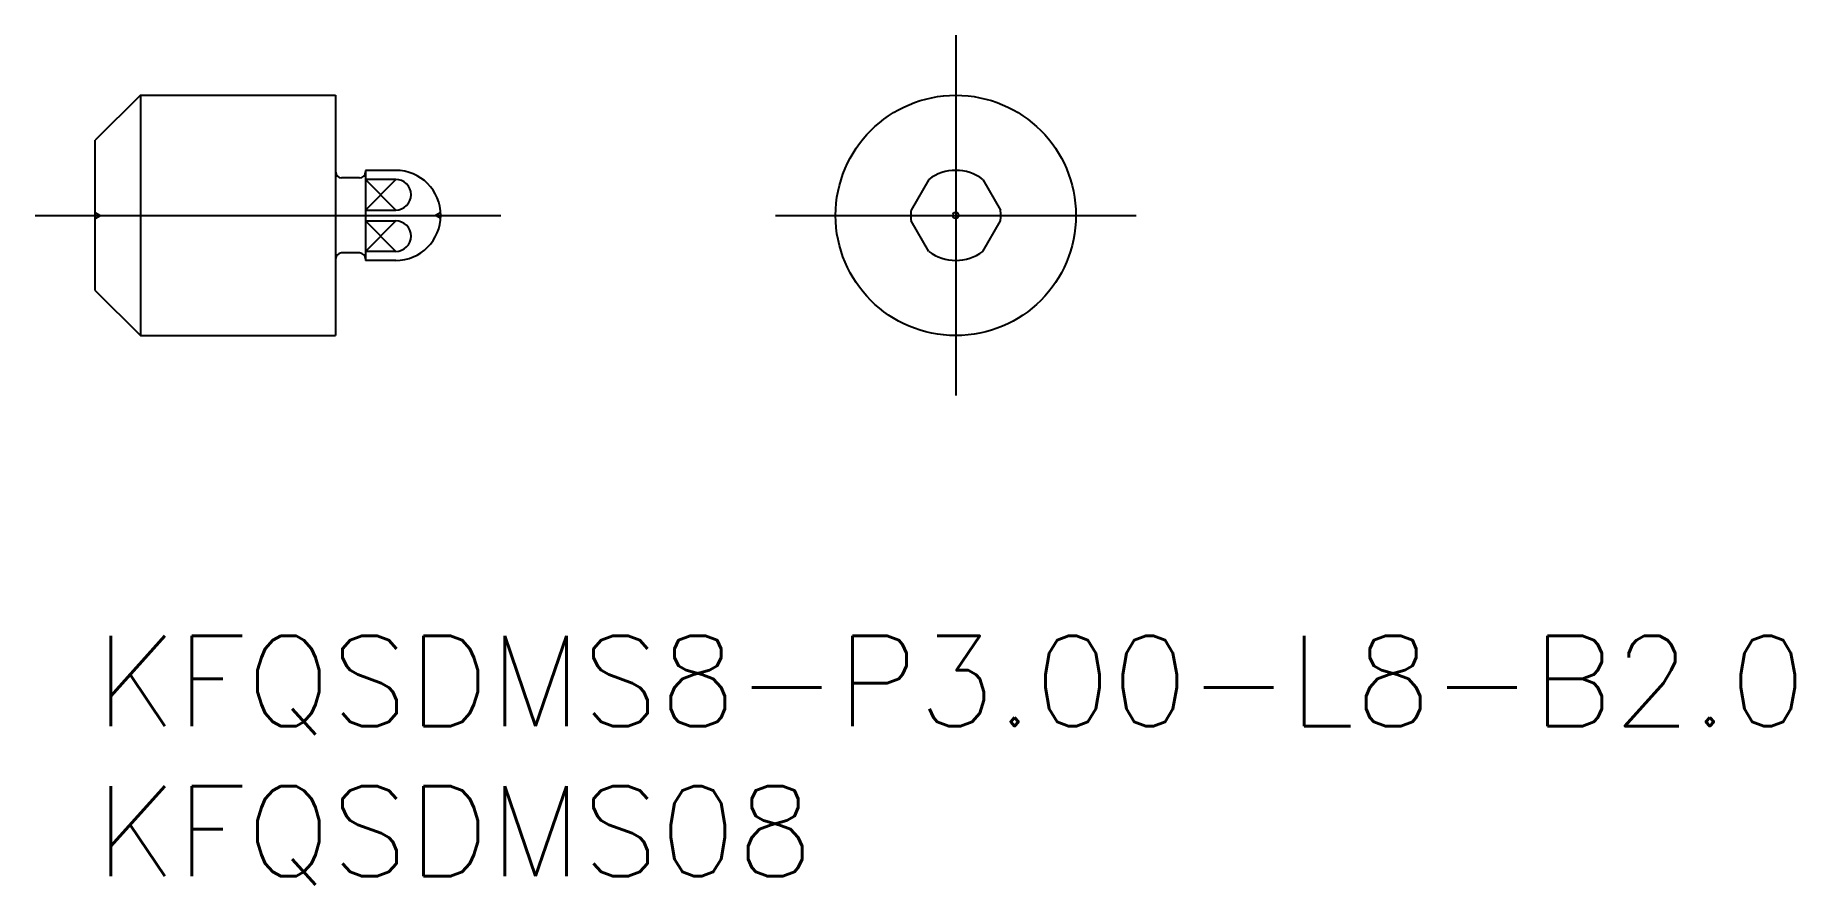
# Model space of a CAD drawing. Extents: x -2 to 56.6, y -8.3 to 20.
import ezdxf

# ---------------------------------------------------------------- set-up
doc = ezdxf.new("R2010")
doc.units = 0
doc.header["$LTSCALE"] = 0.5
doc.linetypes.add('CENTER', pattern=[50.8, 31.75, -6.35, 6.35, -6.35])
doc.linetypes.add('DASHED', pattern=[19.05, 12.7, -6.35])
for name, color, linetype in [('MSM_CENTER', 1, 'CENTER'), ('MSM_CONTINUOUS', 7, 'CONTINUOUS'), ('MSM_DASHED', 4, 'DASHED'), ('MSM_NARROW', 5, 'CONTINUOUS'), ('MSM_PART_NUMBER', 7, 'CONTINUOUS')]:
    doc.layers.add(name, color=color, linetype=linetype)
doc.styles.get("Standard").update_dxf_attribs({"font": 'txt.shx', "height": 3, "bigfont": 'bigfont.shx'})

# ---------------------------------------------------------------- blocks, each defined once
blk = doc.blocks.new('*U11')
at = {"layer": 'MSM_PART_NUMBER'}
blk.add_text('KFQSDMS8-P3.00-L8-B2.0', height=3, dxfattribs=at).set_placement((0, -3))
blk = doc.blocks.new('*U12')
at = {"layer": 'MSM_PART_NUMBER'}
blk.add_text('KFQSDMS08', height=3, dxfattribs=at).set_placement((0, -8))

msp = doc.modelspace()

# ---------------------------------------------------------------- linework, layer by layer
at = {"layer": 'MSM_CENTER'}
for p, q in [((28.643, 20), (28.643, 8)), ((-2, 14), (13.5, 14)), ((22.643, 14), (34.643, 14))]:
    msp.add_line(p, q, dxfattribs=at)
at = {"layer": 'MSM_CONTINUOUS'}
for p, q in [((1.5, 18), (0, 16.5)), ((1.5, 18), (8, 18)), ((1.5, 18), (1.5, 10)), ((8, 18), (8, 10)), ((0, 11.5), (0, 16.5)), ((8.8, 15.25), (8.2, 15.25)), ((10, 15.5), (9, 15.5)), ((9, 15.5), (9, 12.5)), ((10, 15.2), (9, 15.2)), ((27.743, 15.2), (27.154, 14.179)), ((29.543, 15.2), (30.132, 14.179)), ((9, 14.179), (10, 14.179)), ((9, 13.821), (10, 13.821)), ((27.743, 12.8), (27.154, 13.821)), ((29.543, 12.8), (30.132, 13.821)), ((8.8, 12.75), (8.2, 12.75)), ((10, 12.8), (9, 12.8)), ((10, 12.5), (9, 12.5)), ((0, 11.5), (1.5, 10)), ((1.5, 10), (8, 10))]:
    msp.add_line(p, q, dxfattribs=at)
for radius in [4, 0.1]:
    msp.add_circle((28.643, 14), radius, dxfattribs=at)
for centre, radius, start, end in [((8.2, 15.45), 0.2, 180, 270), ((8.8, 15.45), 0.2, 270, 0), ((10, 14), 1.5, 270, 90), ((28.643, 14), 1.5, 53.1301, 126.8699), ((10, 14.69), 0.51, 270, 90), ((28.643, 14), 1.5, 173.1301, 180), ((28.643, 14), 1.5, 0, 6.8699), ((10, 13.31), 0.51, 270, 90), ((28.643, 14), 1.5, 180, 186.8699), ((28.643, 14), 1.5, 353.1301, 0), ((8.2, 12.55), 0.2, 90, 180), ((8.8, 12.55), 0.2, 0, 90), ((28.643, 14), 1.5, 233.1301, 306.8699)]:
    msp.add_arc(centre, radius, start, end, dxfattribs=at)
at = {"layer": 'MSM_DASHED'}
for p, q in [((0, 14.1), (0.173, 14)), ((11.497, 14.1), (11.323, 14)), ((0, 13.9), (0.173, 14)), ((11.497, 13.9), (11.323, 14))]:
    msp.add_line(p, q, dxfattribs=at)
at = {"layer": 'MSM_NARROW'}
for p, q in [((9, 15.2), (10, 14.179)), ((10, 15.2), (9, 14.179)), ((9, 12.8), (10, 13.821)), ((10, 12.8), (9, 13.821))]:
    msp.add_line(p, q, dxfattribs=at)

# ---------------------------------------------------------------- block references
at = {"layer": 'MSM_CONTINUOUS'}
for name in ['*U11', '*U12']:
    msp.add_blockref(name, (0, 0), dxfattribs=at)

doc.saveas('drawing.dxf')
